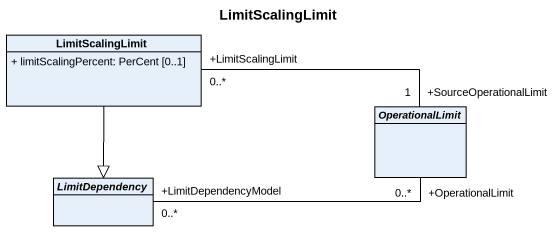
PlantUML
@startuml
title LimitScalingLimit
hide circle
hide empty members
skinparam classAttributeIconSize 0
class LimitScalingLimit {
  + limitScalingPercent: PerCent [0..1]
}
abstract class OperationalLimit
abstract class LimitDependency
LimitScalingLimit "+LimitScalingLimit\n0..*" -right- "+SourceOperationalLimit\n1" OperationalLimit
LimitScalingLimit --|> LimitDependency
OperationalLimit "+OperationalLimit\n0..*" -left- "+LimitDependencyModel\n0..*" LimitDependency
@enduml
